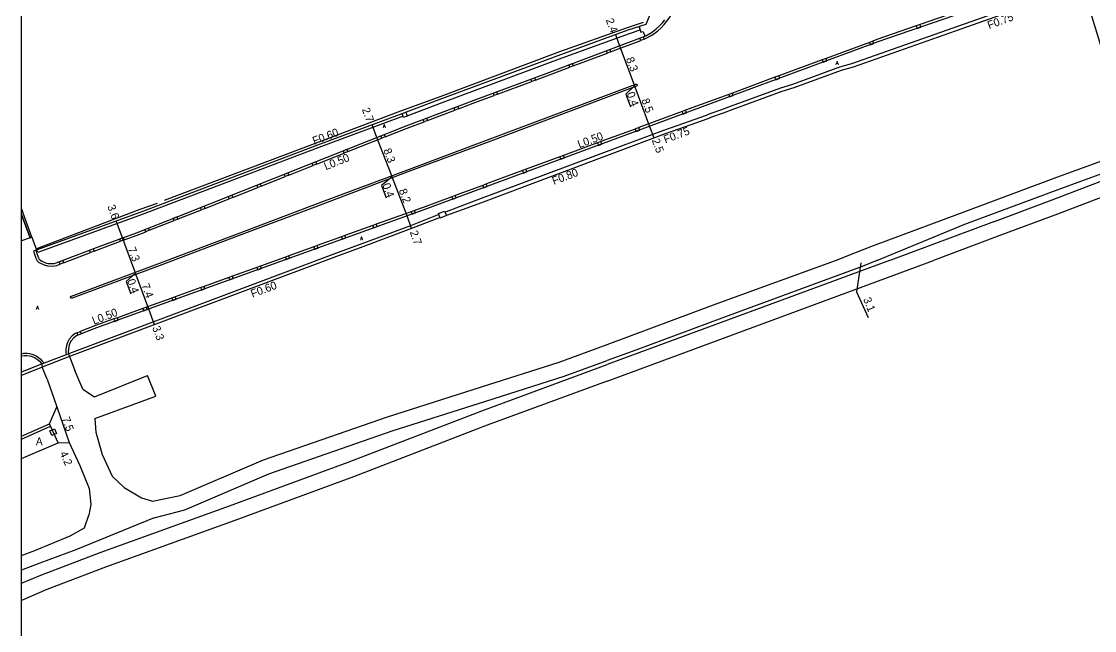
# Model space of a CAD drawing. Header units: metres. Extents: x -8000 to -6400, y -117600 to -117000.
# Drawn here: x -8000 to -7785.4, y -117320.2 to -117198.4 of the extents above; entities that cross this region are included whole.
import ezdxf

# ---------------------------------------------------------------- set-up
doc = ezdxf.new("R2010")
doc.units = ezdxf.units.M
doc.header["$LTSCALE"] = 2.5
for name, color, linetype in [('側溝・桝', 7, 'Continuous'), ('図郭', 7, 'Continuous'), ('幅員', 7, 'Continuous'), ('歩道・分離帯・安全施設', 7, 'Continuous'), ('舗装', 7, 'Continuous'), ('道路', 7, 'Continuous')]:
    doc.layers.add(name, color=color, linetype=linetype)
doc.styles.get("Standard").update_dxf_attribs({"font": ''})
doc.styles.add('YOKO_DECO', font='txt.shx', dxfattribs={"bigfont": 'extfont.shx'})
doc.styles.get('Standard').set_extended_font_data('@MS PGothic')

msp = doc.modelspace()

# ---------------------------------------------------------------- linework, layer by layer
at = {"layer": '側溝・桝'}
for points in [[(-7875.49, -117201.98), (-7874.9, -117201.71), (-7874.07, -117201.22), (-7873.51, -117200.88), (-7872.75, -117200.29), (-7872.06, -117199.67), (-7871.44, -117199.04), (-7870.9, -117198.38), (-7870.46, -117197.77), (-7870.1, -117197.21), (-7869.68, -117196.41), (-7869.28, -117195.54), (-7868.94, -117194.6), (-7868.69, -117193.87), (-7868.56, -117192.95), (-7868.57, -117192.19), (-7868.57, -117191.36), (-7868.64, -117190.41)], [(-7915.32, -117236.52), (-7909.04, -117234.15), (-7880.11, -117223.36), (-7871.54, -117220.13), (-7868.86, -117219.22), (-7862.99, -117217.15), (-7862.27, -117216.84), (-7859.92, -117216.02), (-7857.98, -117215.28), (-7848.15, -117211.7), (-7845.76, -117210.93), (-7836.33, -117207.48), (-7833.92, -117206.79), (-7801.95, -117195.56), (-7793.42, -117192.74), (-7791.24, -117191.87), (-7788.24, -117190.95), (-7787.91, -117191.66)], [(-7811.58, -117196.03), (-7820.29, -117199.05)], [(-7922.88, -117217.25), (-7915.64, -117214.55), (-7891.84, -117205.7), (-7878.43, -117200.81), (-7876.25, -117200.11), (-7876.48, -117199.39)], [(-7821.05, -117199.31), (-7828.9, -117202.03), (-7829.73, -117202.34)], [(-7882.17, -117204.49), (-7876.16, -117202.23)], [(-7830.41, -117202.59), (-7839.08, -117205.79)], [(-7889.67, -117207.3), (-7882.83, -117204.73)], [(-7897.21, -117210.12), (-7895.44, -117209.46), (-7890.34, -117207.55)], [(-7839.85, -117206.08), (-7848.54, -117209.29)], [(-7849.33, -117209.58), (-7857.82, -117212.72)], [(-7904.81, -117212.96), (-7897.92, -117210.39)], [(-7912.58, -117215.87), (-7908.77, -117214.44), (-7905.44, -117213.19)], [(-7858.56, -117212.99), (-7867.18, -117216.17)], [(-7918.8, -117218.21), (-7913.31, -117216.14)], [(-7923.66, -117217.37), (-7924.21, -117217.57), (-7940.5, -117223.63), (-7975.87, -117237.02), (-7996.72, -117244.62), (-7996.93, -117244.07)], [(-7927.29, -117221.47), (-7922.88, -117219.74), (-7919.46, -117218.45)], [(-7867.89, -117216.44), (-7876.54, -117219.64)], [(-7877.28, -117219.91), (-7884.1, -117222.43)], [(-7934.73, -117224.43), (-7930.3, -117222.65), (-7927.96, -117221.73)], [(-7884.81, -117222.69), (-7891.6, -117225.2)], [(-7940.97, -117226.92), (-7935.43, -117224.71)], [(-7892.33, -117225.47), (-7899.09, -117227.97)], [(-7946.55, -117229.15), (-7942.85, -117227.68), (-7941.66, -117227.2)], [(-7899.78, -117228.22), (-7907, -117230.9)], [(-7952.06, -117231.34), (-7947.26, -117229.43)], [(-7907.75, -117231.17), (-7913.24, -117233.2)], [(-7957.74, -117233.59), (-7955.59, -117232.74), (-7952.7, -117231.59)], [(-7913.91, -117233.45), (-7919.69, -117235.58), (-7921.39, -117236.2)], [(-7963.3, -117235.77), (-7958.44, -117233.86)], [(-7916.5, -117237.03), (-7922.19, -117239.27), (-7931.94, -117242.87), (-7937.18, -117244.8), (-7990.42, -117264.79), (-7991.05, -117265.03), (-7995.49, -117266.74), (-7996.18, -117267.01), (-8000, -117268.53)], [(-7968.76, -117237.92), (-7968.36, -117237.76), (-7964, -117236.05)], [(-7922.05, -117236.44), (-7929.03, -117238.95)], [(-7974.44, -117240.16), (-7969.48, -117238.2)], [(-7929.74, -117239.21), (-7935.3, -117241.21)], [(-7979.47, -117242.09), (-7976.85, -117241.11), (-7975.13, -117240.43)], [(-7935.98, -117241.46), (-7940.85, -117243.21)], [(-7997.15, -117244.15), (-7997.62, -117244.32), (-7997.12, -117245.76), (-7996.84, -117246.27), (-7996.51, -117246.56), (-7996.17, -117246.74), (-7995.49, -117247.09), (-7994.77, -117247.29), (-7994, -117247.31), (-7993.32, -117247.26), (-7992.92, -117247.17), (-7992.32, -117246.93), (-7992.28, -117246.91)], [(-7985.49, -117244.34), (-7984.26, -117243.87), (-7980.17, -117242.35)], [(-7941.55, -117243.46), (-7946.55, -117245.27)], [(-7991.56, -117246.64), (-7986.2, -117244.61)], [(-7947.2, -117245.5), (-7952.2, -117247.3)], [(-7952.9, -117247.56), (-7957.82, -117249.33)], [(-7958.51, -117249.58), (-7963.48, -117251.37)], [(-7964.16, -117251.62), (-7969.23, -117253.45)], [(-7969.91, -117253.69), (-7975.02, -117255.53)], [(-7975.7, -117255.78), (-7980.81, -117257.62)], [(-7981.53, -117257.88), (-7985.2, -117259.2), (-7988.24, -117260.36)], [(-7988.89, -117260.63), (-7989.27, -117260.8), (-7989.88, -117261.26), (-7990.48, -117261.94), (-7990.78, -117262.56), (-7990.99, -117263.2), (-7991.12, -117263.86), (-7991.14, -117264.51), (-7991.05, -117265.03)], [(-8000, -117264.83), (-7999.53, -117264.74), (-7998.83, -117264.74), (-7998.36, -117264.81), (-7997.95, -117264.91), (-7997.55, -117265.05), (-7997.07, -117265.25), (-7996.62, -117265.55), (-7996.25, -117265.85), (-7995.76, -117266.36), (-7995.49, -117266.74)], [(-7990.36, -117265.41), (-7995.86, -117267.54)], [(-8000, -117281.88), (-7994.17, -117279.31)], [(-7994.17, -117279.31), (-7994.38, -117278.85)]]:
    msp.add_lwpolyline(points, dxfattribs=at)
for points in [[(-7820.12, -117199.53), (-7820.29, -117199.05), (-7821.05, -117199.31), (-7820.88, -117199.8)], [(-7875.66, -117201.51), (-7875.49, -117201.98), (-7876.16, -117202.23), (-7876.33, -117201.77)], [(-7829.55, -117202.82), (-7829.73, -117202.34), (-7830.41, -117202.59), (-7830.23, -117203.07)], [(-7882.35, -117204.02), (-7882.17, -117204.49), (-7882.83, -117204.73), (-7883, -117204.27)], [(-7889.84, -117206.83), (-7889.67, -117207.3), (-7890.34, -117207.55), (-7890.52, -117207.08)], [(-7838.9, -117206.27), (-7839.08, -117205.79), (-7839.85, -117206.08), (-7839.68, -117206.56)], [(-7897.38, -117209.65), (-7897.21, -117210.12), (-7897.92, -117210.39), (-7898.1, -117209.92)], [(-7848.36, -117209.77), (-7848.54, -117209.29), (-7849.33, -117209.58), (-7849.15, -117210.06)], [(-7904.98, -117212.49), (-7904.81, -117212.96), (-7905.44, -117213.19), (-7905.62, -117212.73)], [(-7857.64, -117213.2), (-7857.82, -117212.72), (-7858.56, -117212.99), (-7858.38, -117213.47)], [(-7912.76, -117215.4), (-7912.58, -117215.87), (-7913.31, -117216.14), (-7913.48, -117215.68)], [(-7867, -117216.66), (-7867.18, -117216.17), (-7867.89, -117216.44), (-7867.71, -117216.92)], [(-7923.87, -117216.82), (-7923.14, -117216.55), (-7922.85, -117217.34), (-7923.58, -117217.61)], [(-7918.98, -117217.74), (-7918.8, -117218.21), (-7919.46, -117218.45), (-7919.64, -117217.99)], [(-7876.36, -117220.12), (-7876.54, -117219.64), (-7877.28, -117219.91), (-7877.1, -117220.39)], [(-7927.47, -117221.01), (-7927.29, -117221.47), (-7927.96, -117221.73), (-7928.14, -117221.27)], [(-7883.92, -117222.91), (-7884.1, -117222.43), (-7884.81, -117222.69), (-7884.63, -117223.18)], [(-7934.92, -117223.97), (-7934.73, -117224.43), (-7935.43, -117224.71), (-7935.62, -117224.25)], [(-7941.15, -117226.46), (-7940.97, -117226.92), (-7941.66, -117227.2), (-7941.84, -117226.74)], [(-7891.42, -117225.68), (-7891.6, -117225.2), (-7892.33, -117225.47), (-7892.15, -117225.95)], [(-7946.74, -117228.69), (-7946.55, -117229.15), (-7947.26, -117229.43), (-7947.44, -117228.97)], [(-7898.91, -117228.45), (-7899.09, -117227.97), (-7899.78, -117228.22), (-7899.6, -117228.71)], [(-7952.25, -117230.88), (-7952.06, -117231.34), (-7952.7, -117231.59), (-7952.89, -117231.13)], [(-7906.83, -117231.38), (-7907, -117230.9), (-7907.75, -117231.17), (-7907.57, -117231.65)], [(-7957.92, -117233.12), (-7957.74, -117233.59), (-7958.44, -117233.86), (-7958.62, -117233.4)], [(-7913.06, -117233.68), (-7913.24, -117233.2), (-7913.91, -117233.45), (-7913.73, -117233.93)], [(-7963.48, -117235.31), (-7963.3, -117235.77), (-7964, -117236.05), (-7964.19, -117235.58)], [(-7968.95, -117237.45), (-7968.76, -117237.92), (-7969.48, -117238.2), (-7969.67, -117237.74)], [(-7921.21, -117236.68), (-7921.39, -117236.2), (-7922.05, -117236.44), (-7921.88, -117236.92)], [(-7916.23, -117237.7), (-7916.58, -117236.81), (-7915.39, -117236.35), (-7915.02, -117237.23)], [(-7974.62, -117239.7), (-7974.44, -117240.16), (-7975.13, -117240.43), (-7975.31, -117239.97)], [(-7928.85, -117239.43), (-7929.03, -117238.95), (-7929.74, -117239.21), (-7929.57, -117239.69)], [(-7979.65, -117241.62), (-7979.47, -117242.09), (-7980.17, -117242.35), (-7980.35, -117241.88)], [(-7935.12, -117241.69), (-7935.3, -117241.21), (-7935.98, -117241.46), (-7935.81, -117241.94)], [(-7985.67, -117243.87), (-7985.49, -117244.34), (-7986.2, -117244.61), (-7986.38, -117244.14)], [(-7940.68, -117243.7), (-7940.85, -117243.21), (-7941.55, -117243.46), (-7941.37, -117243.95)], [(-7991.73, -117246.17), (-7991.56, -117246.64), (-7992.28, -117246.91), (-7992.46, -117246.45)], [(-7946.38, -117245.75), (-7946.55, -117245.27), (-7947.2, -117245.5), (-7947.03, -117245.99)], [(-7952.02, -117247.79), (-7952.2, -117247.3), (-7952.9, -117247.56), (-7952.73, -117248.04)], [(-7957.65, -117249.82), (-7957.82, -117249.33), (-7958.51, -117249.58), (-7958.34, -117250.06)], [(-7963.3, -117251.85), (-7963.48, -117251.37), (-7964.16, -117251.62), (-7963.98, -117252.1)], [(-7969.05, -117253.93), (-7969.23, -117253.45), (-7969.91, -117253.69), (-7969.74, -117254.17)], [(-7974.84, -117256.01), (-7975.02, -117255.53), (-7975.7, -117255.78), (-7975.53, -117256.26)], [(-7980.64, -117258.1), (-7980.81, -117257.62), (-7981.53, -117257.88), (-7981.36, -117258.37)], [(-7988.7, -117261.1), (-7988.89, -117260.63), (-7988.24, -117260.36), (-7988.04, -117260.85)], [(-7994.32, -117280.25), (-7993.4, -117279.86), (-7993.01, -117280.78), (-7993.93, -117281.17)]]:
    msp.add_lwpolyline(points, close=True, dxfattribs=at)
at = {"layer": '図郭'}
msp.add_lwpolyline([(-8000, -117000), (-7200, -117000), (-7200, -117600), (-8000, -117600)], close=True, dxfattribs=at)
at = {"layer": '幅員'}
for points in [[(-7881.22, -117201.02), (-7880.37, -117203.28)], [(-7880.37, -117203.28), (-7877.45, -117211.06)], [(-7877.38, -117211.25), (-7879.15, -117212.97), (-7878.22, -117215.45)], [(-7877.45, -117211.06), (-7877.31, -117211.45)], [(-7877.31, -117211.45), (-7874.37, -117219.38)], [(-7928.94, -117221.58), (-7929.88, -117219.06)], [(-7874.37, -117219.38), (-7873.5, -117221.7)], [(-7925.93, -117229.27), (-7928.94, -117221.58)], [(-7925.85, -117229.46), (-7928.02, -117231.22), (-7927.09, -117233.7)], [(-7925.78, -117229.66), (-7925.93, -117229.27)], [(-7922.89, -117237.29), (-7925.78, -117229.66)], [(-7921.98, -117239.83), (-7922.89, -117237.29)], [(-7979.82, -117241.69), (-7981.05, -117238.29)], [(-7977.26, -117248.54), (-7979.82, -117241.69)], [(-7832.15, -117246.68), (-7833.01, -117252.48), (-7830.64, -117257.59)], [(-7977.19, -117248.74), (-7979.06, -117250.37), (-7978.13, -117252.85)], [(-7977.11, -117248.95), (-7977.26, -117248.54)], [(-7974.53, -117255.9), (-7977.11, -117248.95)], [(-7973.4, -117259.04), (-7974.53, -117255.9)], [(-7992.91, -117275.44), (-7990.48, -117282.54)], [(-7992.64, -117282.65), (-7994.38, -117278.85)]]:
    msp.add_lwpolyline(points, dxfattribs=at)
at = {"layer": '歩道・分離帯・安全施設'}
for points in [[(-7787.91, -117191.66), (-7788.24, -117190.95), (-7788.72, -117190.38), (-7789.22, -117189.97), (-7789.82, -117189.69), (-7790.41, -117189.59), (-7791.1, -117189.62), (-7791.86, -117189.75), (-7828.73, -117202.51), (-7919.51, -117236.07), (-7985.02, -117259.68), (-7988.7, -117261.1), (-7989, -117261.24), (-7989.53, -117261.63), (-7990.05, -117262.23), (-7990.3, -117262.75), (-7990.5, -117263.33), (-7990.61, -117263.92), (-7990.63, -117264.5), (-7990.6, -117264.86), (-7990.36, -117265.41)], [(-7788.24, -117190.95), (-7788.72, -117190.38), (-7789.22, -117189.97), (-7789.82, -117189.69), (-7790.41, -117189.59), (-7791.1, -117189.62), (-7791.86, -117189.75), (-7828.73, -117202.51), (-7919.51, -117236.07), (-7985.02, -117259.68), (-7988.7, -117261.1), (-7989, -117261.24), (-7989.53, -117261.63), (-7990.05, -117262.23), (-7990.3, -117262.75), (-7990.5, -117263.33), (-7990.61, -117263.92), (-7990.63, -117264.5), (-7990.6, -117264.86)], [(-7996.98, -117244.08), (-7997.15, -117244.15), (-7996.94, -117244.78), (-7996.75, -117245.36), (-7996.61, -117245.69), (-7996.45, -117245.94), (-7996.22, -117246.15), (-7995.93, -117246.31), (-7995.62, -117246.47), (-7995.3, -117246.62), (-7994.96, -117246.73), (-7994.69, -117246.8), (-7994.01, -117246.81), (-7993.39, -117246.77), (-7993.07, -117246.69), (-7992.5, -117246.46), (-7984.43, -117243.41), (-7977.02, -117240.65), (-7968.54, -117237.3), (-7955.77, -117232.28), (-7943.04, -117227.22), (-7930.49, -117222.19), (-7923.06, -117219.27), (-7908.95, -117213.97), (-7895.61, -117208.99), (-7875.66, -117201.51), (-7875.13, -117201.27), (-7874.33, -117200.8), (-7873.79, -117200.47), (-7873.07, -117199.91), (-7872.4, -117199.31), (-7871.81, -117198.71), (-7871.3, -117198.07)], [(-7996.98, -117244.08), (-7997.15, -117244.15), (-7996.94, -117244.78), (-7996.75, -117245.36), (-7996.61, -117245.69), (-7996.45, -117245.94), (-7996.22, -117246.15), (-7995.93, -117246.31), (-7995.62, -117246.47), (-7995.3, -117246.62), (-7994.96, -117246.73), (-7994.69, -117246.8), (-7994.01, -117246.81), (-7993.39, -117246.77), (-7993.07, -117246.69), (-7992.5, -117246.46), (-7984.43, -117243.41), (-7977.02, -117240.65), (-7968.54, -117237.3), (-7955.77, -117232.28), (-7943.04, -117227.22), (-7930.49, -117222.19), (-7923.06, -117219.27), (-7908.95, -117213.97), (-7895.61, -117208.99), (-7875.66, -117201.51), (-7875.13, -117201.27), (-7874.33, -117200.8), (-7873.79, -117200.47), (-7873.07, -117199.91), (-7872.4, -117199.31), (-7871.81, -117198.71), (-7871.3, -117198.07)], [(-7875.68, -117198.63), (-7878.86, -117199.71), (-7892.38, -117204.5), (-7916.12, -117213.38), (-7924.75, -117216.55), (-7940.74, -117222.58), (-7971.47, -117234.23)], [(-7993.07, -117246.69), (-7992.5, -117246.46), (-7984.43, -117243.41), (-7977.02, -117240.65), (-7968.54, -117237.3), (-7955.77, -117232.28), (-7943.04, -117227.22), (-7930.49, -117222.19), (-7923.06, -117219.27), (-7908.95, -117213.97), (-7895.61, -117208.99), (-7875.66, -117201.51), (-7875.13, -117201.27), (-7874.33, -117200.8), (-7873.79, -117200.47)], [(-7972.89, -117234.8), (-7976.34, -117236), (-7996.99, -117243.85)], [(-8000, -117265.28), (-7999.48, -117265.18), (-7998.87, -117265.18), (-7998.45, -117265.24), (-7998.08, -117265.33), (-7997.7, -117265.47), (-7997.26, -117265.63), (-7996.87, -117265.91), (-7996.38, -117266.31), (-7996.05, -117266.69), (-7995.93, -117266.91)], [(-8000, -117265.28), (-7999.48, -117265.18), (-7998.87, -117265.18), (-7998.45, -117265.24), (-7998.08, -117265.33), (-7997.7, -117265.47), (-7997.26, -117265.63), (-7996.87, -117265.91), (-7996.38, -117266.31), (-7996.05, -117266.69), (-7995.93, -117266.91), (-7995.86, -117267.54)]]:
    msp.add_lwpolyline(points, dxfattribs=at)
msp.add_lwpolyline([(-7877.03, -117211.34), (-7906.15, -117222.31), (-7922.2, -117228.3), (-7940.24, -117235.12), (-7956.45, -117241.18), (-7972.49, -117247.24), (-7989.88, -117253.69), (-7989.97, -117253.71), (-7990.05, -117253.69), (-7990.12, -117253.64), (-7990.16, -117253.56), (-7990.17, -117253.47), (-7990.14, -117253.4), (-7990.1, -117253.35), (-7990.04, -117253.32), (-7989.99, -117253.3), (-7972.72, -117246.84), (-7956.78, -117240.85), (-7940.44, -117234.69), (-7922.38, -117227.94), (-7906.29, -117221.87), (-7877.15, -117210.95), (-7877.09, -117210.93), (-7877.02, -117210.94), (-7876.96, -117210.97), (-7876.92, -117211.01), (-7876.88, -117211.06), (-7876.87, -117211.14), (-7876.88, -117211.21), (-7876.91, -117211.27), (-7876.97, -117211.32)], close=True, dxfattribs=at)
at = {"layer": '舗装'}
msp.add_lwpolyline([(-7876.48, -117199.39), (-7876.1, -117200.58), (-7875.64, -117200.43), (-7875.36, -117201.38)], dxfattribs=at)
at = {"layer": '道路'}
for points in [[(-7523.35, -117135.56), (-7541.51, -117142.32), (-7565.9, -117151.49), (-7589.29, -117160.21), (-7594.89, -117162.45), (-7606.06, -117166.65), (-7621.08, -117172.02), (-7635.32, -117177.81), (-7654.05, -117184.9), (-7669.52, -117190.66), (-7690.39, -117198.67), (-7713.4, -117207.19), (-7737.74, -117216.46), (-7754.82, -117222.84), (-7770.86, -117228.32), (-7774.67, -117229.98), (-7792.81, -117236.9), (-7804.36, -117241.22)], [(-7996.98, -117244.08), (-7976.07, -117236.47), (-7940.7, -117223.08), (-7924.41, -117217.02), (-7915.9, -117213.84), (-7892.1, -117204.99), (-7878.68, -117200.09), (-7875.06, -117198.94), (-7871.97, -117191.5)], [(-7786.96, -117194.01), (-7787.91, -117191.66), (-7790.98, -117192.6), (-7793.16, -117193.46), (-7801.7, -117196.29), (-7813.24, -117200.33), (-7833.69, -117207.52), (-7836.09, -117208.22), (-7845.51, -117211.66), (-7847.9, -117212.43), (-7857.71, -117216), (-7859.65, -117216.74), (-7861.99, -117217.56), (-7862.72, -117217.87), (-7868.6, -117219.95)], [(-7777.38, -117221.5), (-7778.06, -117219.34), (-7781.19, -117211.1), (-7783.78, -117204.26), (-7786.96, -117194.01)], [(-7868.6, -117219.95), (-7871.28, -117220.86), (-7879.83, -117224.08), (-7908.73, -117234.9), (-7915.02, -117237.23), (-7916.23, -117237.7), (-7916.28, -117237.58), (-7921.98, -117239.83), (-7931.73, -117243.43), (-7936.97, -117245.37), (-7990.36, -117265.41), (-7989.35, -117268.21)], [(-7837.19, -117246.21), (-7833.02, -117244.53), (-7829.93, -117243.3), (-7812.18, -117236.72), (-7793.48, -117229.76), (-7779.75, -117224.75), (-7778.08, -117223.06), (-7777.38, -117221.5)], [(-7828.95, -117246.21), (-7811.36, -117238.94), (-7792.66, -117231.98), (-7778.44, -117226.79), (-7776.16, -117225.93)], [(-7805.41, -117238.41), (-7793.86, -117234.08), (-7775.74, -117227.17), (-7776.16, -117225.93)], [(-8000, -117236.99), (-7998.29, -117241.65), (-7997.92, -117241.51), (-8000, -117235.83)], [(-8000, -117236.99), (-7998.29, -117241.65), (-8000, -117242.27)], [(-7997.92, -117241.51), (-7998.29, -117241.65), (-8000, -117236.99)], [(-7805.41, -117238.41), (-7826.13, -117246.1), (-7826.42, -117246.21)], [(-7997.92, -117241.51), (-7996.98, -117244.08)], [(-7804.36, -117241.22), (-7817.6, -117246.21)], [(-7882.84, -117270.28), (-7817.6, -117246.21)], [(-7826.42, -117246.21), (-7882.84, -117266.97)], [(-7828.95, -117246.21), (-7831.86, -117247.41), (-7859.93, -117257.75), (-7877.16, -117264.09), (-7882.84, -117266.2)], [(-7882.84, -117263), (-7861.09, -117254.87), (-7837.19, -117246.21)], [(-7973.8, -117294.3), (-7968.29, -117293.19), (-7951.59, -117286.01), (-7926.78, -117277.42), (-7908.01, -117271.46), (-7892.48, -117266.51), (-7882.84, -117263)], [(-8000, -117310.72), (-7996.1, -117309.09), (-7984.24, -117304.57), (-7958.4, -117295.22), (-7934.68, -117286.5), (-7907.94, -117276.23), (-7882.84, -117266.97)], [(-7994.86, -117269.91), (-7995.86, -117267.54), (-8000, -117269.18)], [(-7973.49, -117297.65), (-7967.31, -117296.04), (-7950.51, -117288.81), (-7925.83, -117280.27), (-7907.1, -117274.32), (-7891.45, -117269.33), (-7882.84, -117266.2)], [(-7994.86, -117269.91), (-7992.91, -117275.44)], [(-7987.71, -117271.89), (-7989.35, -117268.21)], [(-7987.71, -117271.89), (-7985.39, -117273.45), (-7974.76, -117269.18)], [(-7973.12, -117273.28), (-7974.76, -117269.18)], [(-7882.84, -117270.28), (-7906.84, -117279.14), (-7933.59, -117289.41), (-7957.34, -117298.13), (-7983.16, -117307.48), (-7994.94, -117311.97), (-8000, -117314.15)], [(-7985.34, -117277.77), (-7973.12, -117273.28)], [(-8000, -117281.33), (-7994.38, -117278.85), (-7992.91, -117275.44)], [(-7985.34, -117277.77), (-7985.15, -117280.49), (-7983.88, -117284.98), (-7981.84, -117289.28), (-7979.43, -117291.56), (-7975.96, -117293.65), (-7973.8, -117294.3)], [(-8000, -117285.79), (-7992.64, -117282.65), (-7990.48, -117282.54)], [(-7990.48, -117282.54), (-7988.34, -117287.19), (-7986.43, -117291.75), (-7986.14, -117294.98), (-7986.54, -117297.07)], [(-8000, -117305.17), (-7997.33, -117304.17), (-7990.25, -117301.25), (-7987.39, -117299.61), (-7986.54, -117297.07)], [(-7973.49, -117297.65), (-7982.93, -117301.49), (-7989.11, -117304.03), (-7996.33, -117306.71), (-8000, -117308.08)]]:
    msp.add_lwpolyline(points, dxfattribs=at)

# ---------------------------------------------------------------- texts
at = {"layer": '側溝・桝'}
for s, rotation, p in [('F0.75', 20.0732, (-7806.47, -117199.97)), ('F0.60', 20.7418, (-7941.42, -117223.09)), ('L0.50', 20.2839, (-7888.43, -117223.76)), ('F0.75', 20.6484, (-7871.22, -117222.81)), ('L0.50', 21.8214, (-7939.11, -117228.17)), ('F0.80', 20.5315, (-7893.52, -117231.09)), ('F0.60', 20.5751, (-7953.79, -117253.65)), ('L0.50', 21.0642, (-7985.5, -117259.05))]:
    msp.add_text(s, height=1.6, rotation=rotation, dxfattribs=at).set_placement(p)
at = {"layer": '幅員'}
for s, rotation, p in [('2.4', 290.5518, (-7883.17, -117198.12)), ('8.3', 290.5592, (-7879.13, -117205.88)), ('0.4', 290.6388, (-7878.99, -117212.83)), ('8.5', 290.2839, (-7876.05, -117214.12)), ('2.7', 290.3966, (-7931.95, -117215.97)), ('2.5', 290.6484, (-7873.97, -117222.14)), ('8.3', 291.4303, (-7927.67, -117224.14)), ('0.4', 290.5041, (-7927.86, -117231.07)), ('8.2', 290.7149, (-7924.56, -117232.18)), ('3.6', 290.0035, (-7982.86, -117235.38)), ('2.7', 289.8257, (-7922.35, -117240.51)), ('7.3', 290.43, (-7978.75, -117243.84)), ('0.4', 290.5085, (-7978.9, -117250.22)), ('7.4', 290.3616, (-7976.03, -117251.13)), ('3.1', 291.8679, (-7831.7, -117253.92)), ('3.3', 289.8257, (-7973.87, -117259.59)), ('7.5', 288.894, (-7991.93, -117277.74)), ('4.2', 294.5679, (-7992.4, -117284.74))]:
    msp.add_text(s, height=1.6, rotation=rotation, dxfattribs=at).set_placement(p)
at = {"layer": '舗装', "style": 'YOKO_DECO'}
for p in [(-7837.15, -117207.09, 5.48), (-7927.72, -117219.68, 5.04), (-7932.26, -117242.14, 5.48), (-7997.07, -117255.98, 5.32)]:
    msp.add_text('A', height=0.75, dxfattribs=at).set_placement(p)
at = {"layer": '舗装'}
msp.add_text('A', height=1.6, dxfattribs=at).set_placement((-7997.14, -117283.17))

doc.saveas('drawing.dxf')
